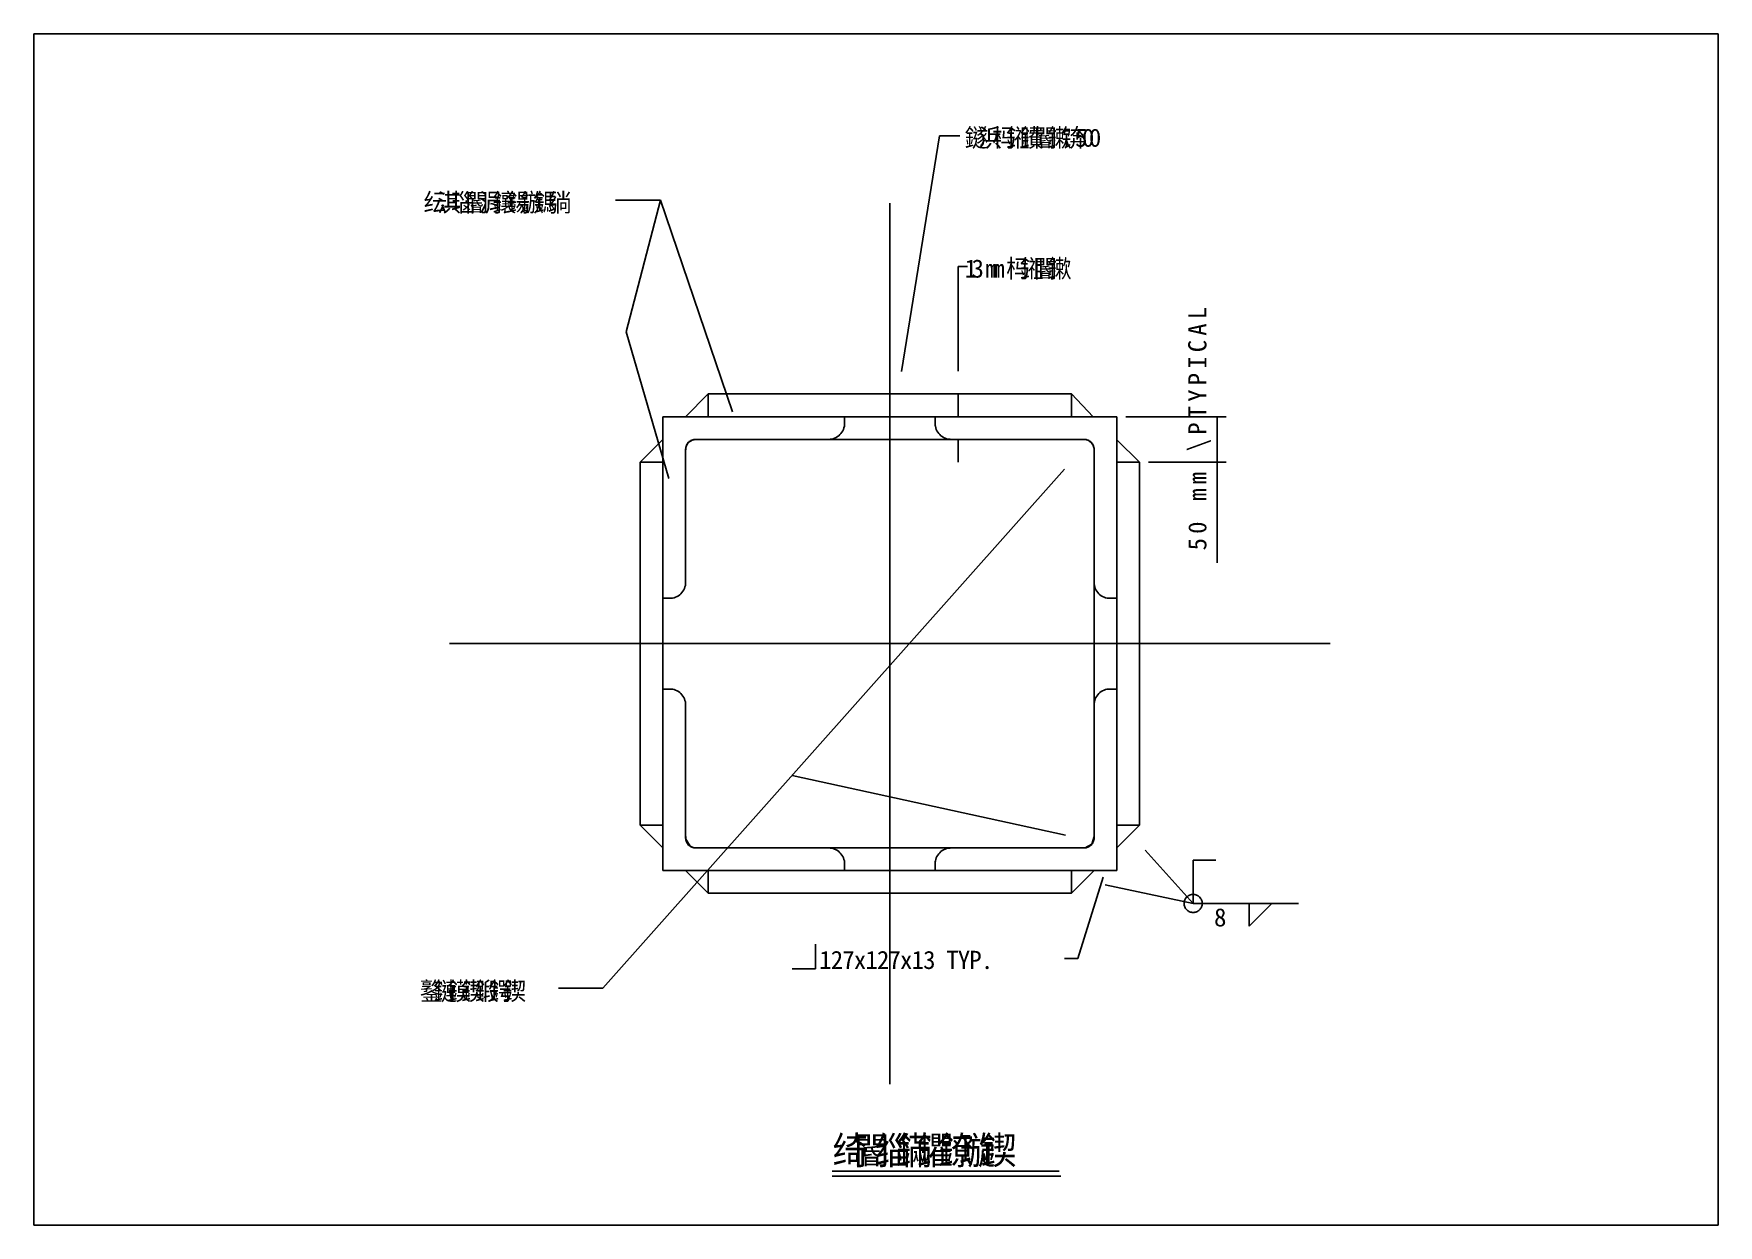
# Model space of a CAD drawing. Header units: metres. Extents: x 0 to 420, y 0 to 297.
import ezdxf

# ---------------------------------------------------------------- set-up
doc = ezdxf.new("R2010")
doc.units = ezdxf.units.M

msp = doc.modelspace()

# ---------------------------------------------------------------- linework, layer by layer
for p, q in [((420.01, 296.98), (0, 296.98)), ((0, 296.98), (0, 0)), ((420.01, 0), (420.01, 296.98)), ((216.4, 212.77), (225.84, 271.49)), ((225.84, 271.49), (230.89, 271.49)), ((156.3, 255.48), (145.08, 255.48)), ((147.73, 222.67), (156.3, 255.48)), ((174.25, 202.76), (156.3, 255.48)), ((213.46, 254.75), (213.46, 35.17)), ((230.53, 238.92), (232.82, 238.92)), ((230.53, 212.84), (230.53, 238.92)), ((158.38, 186.12), (147.73, 222.67)), ((162.55, 201.53), (168.2, 207.19)), ((258.71, 207.19), (168.2, 207.19)), ((168.2, 207.19), (168.2, 201.53)), ((233.9, 207.19), (228.26, 207.19)), ((230.53, 201.53), (230.53, 207.19)), ((258.71, 201.53), (258.71, 207.19)), ((258.71, 207.19), (264.12, 201.53)), ((156.89, 201.53), (202.14, 201.53)), ((156.89, 156.28), (156.89, 201.53)), ((168.2, 201.53), (258.71, 201.53)), ((202.14, 201.53), (202.14, 199.32)), ((202.14, 199.32), (202.14, 201.53)), ((270.03, 201.53), (224.77, 201.53)), ((224.77, 201.53), (224.77, 199.32)), ((224.77, 199.32), (224.77, 201.53)), ((231.31, 201.53), (228.26, 201.53)), ((270.03, 156.28), (270.03, 201.53)), ((272.29, 201.53), (297.29, 201.53)), ((295.03, 201.53), (295.03, 165.07)), ((151.23, 190.22), (156.89, 195.87)), ((162.55, 192.73), (162.57, 193.68)), ((162.55, 193.38), (162.55, 160.18)), ((162.57, 193.68), (162.67, 194.16)), ((162.67, 194.16), (163.21, 195.08)), ((163.21, 195.08), (164.18, 195.66)), ((164.18, 195.66), (165.25, 195.87)), ((198.24, 195.87), (165.04, 195.87)), ((165.25, 195.87), (166.49, 195.87)), ((166.49, 195.87), (188.82, 195.87)), ((188.82, 195.87), (260.81, 195.87)), ((228.68, 195.87), (261.88, 195.87)), ((230.53, 195.87), (230.53, 190.22)), ((260.81, 195.87), (261.89, 195.87)), ((261.89, 195.87), (262.89, 195.66)), ((262.89, 195.66), (263.75, 195.03)), ((263.75, 195.03), (264.2, 194.27)), ((264.2, 194.27), (264.37, 193.49)), ((264.37, 193.49), (264.37, 114.92)), ((264.37, 193.38), (264.37, 160.18)), ((275.68, 190.22), (270.03, 195.74)), ((156.89, 190.22), (151.23, 190.22)), ((151.23, 190.22), (151.23, 99.71)), ((156.89, 99.71), (156.89, 190.22)), ((162.55, 171.16), (162.55, 192.73)), ((270.03, 99.71), (270.03, 190.22)), ((270.03, 190.22), (275.68, 190.22)), ((275.68, 190.22), (275.68, 99.71)), ((277.94, 190.22), (297.29, 190.22)), ((257, 188.45), (141.89, 59.08)), ((159.1, 156.28), (156.89, 156.28)), ((267.82, 156.28), (270.03, 156.28)), ((103.67, 144.96), (323.25, 144.96)), ((156.89, 133.65), (156.89, 88.4)), ((159.1, 133.65), (156.89, 133.65)), ((267.82, 133.65), (270.03, 133.65)), ((270.03, 133.65), (270.03, 88.4)), ((162.55, 96.54), (162.55, 129.74)), ((264.37, 96.54), (264.37, 129.74)), ((264.37, 114.92), (264.37, 103.98)), ((257.27, 97.27), (189.09, 112.12)), ((264.37, 103.98), (264.37, 98.13)), ((151.23, 99.71), (156.89, 99.71)), ((151.23, 99.71), (156.89, 94.05)), ((162.56, 96.29), (162.55, 97.67)), ((264.37, 96.9), (263.8, 94.96)), ((275.68, 99.71), (270.03, 99.71)), ((270.03, 94.05), (275.68, 99.71)), ((162.79, 95.97), (162.56, 96.29)), ((163.68, 94.45), (162.79, 95.97)), ((164.57, 94.1), (163.68, 94.45)), ((173.42, 94.05), (164.57, 94.1)), ((198.24, 94.05), (165.04, 94.05)), ((260.66, 94.05), (173.42, 94.05)), ((228.68, 94.05), (261.88, 94.05)), ((262.13, 94.07), (260.66, 94.05)), ((263.8, 94.96), (262.13, 94.07)), ((277.08, 93.52), (289.07, 80.22)), ((156.89, 88.4), (202.14, 88.4)), ((162.55, 88.4), (168.2, 82.74)), ((168.2, 88.4), (258.71, 88.4)), ((168.2, 82.74), (168.2, 88.4)), ((202.14, 88.4), (202.14, 90.6)), ((202.14, 90.6), (202.14, 88.4)), ((224.77, 90.6), (224.77, 88.4)), ((224.77, 88.4), (224.77, 90.6)), ((270.03, 88.4), (224.77, 88.4)), ((258.71, 88.4), (258.71, 82.74)), ((258.71, 82.74), (264.37, 88.4)), ((294.73, 91.01), (289.07, 91.01)), ((289.07, 91.01), (289.07, 80.22)), ((266.68, 86.78), (260.34, 66.47)), ((267.14, 84.82), (289.07, 80.22)), ((258.71, 82.74), (168.2, 82.74)), ((289.07, 80.22), (292.18, 80.22)), ((289.07, 80.22), (315.36, 80.22)), ((303.03, 80.22), (303.03, 74.57)), ((303.03, 74.57), (308.69, 80.22)), ((194.92, 70.04), (194.92, 63.89)), ((194.92, 63.89), (189.07, 63.89)), ((260.34, 66.47), (257.03, 66.48)), ((141.89, 59.08), (130.81, 59.08)), ((199.07, 13.45), (255.7, 13.45)), ((199.07, 12.23), (256.12, 12.23)), ((0, 0), (420.01, 0))]:
    msp.add_line(p, q)
for points in [[(198.24, 195.87), (198.54, 195.89), (198.93, 195.95), (199.32, 196.05), (199.69, 196.18), (200.05, 196.35), (200.39, 196.55), (200.71, 196.79), (201, 197.06), (201.27, 197.35), (201.51, 197.67), (201.71, 198.01), (201.88, 198.37), (202.01, 198.74), (202.11, 199.13), (202.14, 199.32)], [(224.77, 199.32), (224.81, 199.13), (224.9, 198.74), (225.04, 198.37), (225.21, 198.01), (225.41, 197.67), (225.65, 197.35), (225.91, 197.06), (226.21, 196.79), (226.53, 196.55), (226.87, 196.35), (227.23, 196.18), (227.6, 196.05), (227.98, 195.95), (228.38, 195.89), (228.68, 195.87)], [(165.04, 195.87), (164.79, 195.86), (164.55, 195.83), (164.31, 195.77), (164.08, 195.68), (163.86, 195.58), (163.65, 195.45), (163.46, 195.31), (163.28, 195.14), (163.11, 194.96), (162.97, 194.77), (162.84, 194.56), (162.74, 194.34), (162.65, 194.11), (162.6, 193.87), (162.56, 193.63), (162.55, 193.38), (162.55, 193.38)], [(264.37, 193.38), (264.36, 193.63), (264.32, 193.87), (264.26, 194.11), (264.18, 194.34), (264.07, 194.56), (263.95, 194.77), (263.8, 194.96), (263.64, 195.14), (263.46, 195.31), (263.26, 195.45), (263.05, 195.58), (262.83, 195.68), (262.6, 195.77), (262.37, 195.83), (262.12, 195.86), (261.88, 195.87), (261.88, 195.87)], [(159.1, 156.28), (159.29, 156.31), (159.68, 156.41), (160.05, 156.54), (160.41, 156.71), (160.75, 156.91), (161.07, 157.15), (161.36, 157.42), (161.63, 157.71), (161.87, 158.03), (162.07, 158.37), (162.24, 158.73), (162.37, 159.1), (162.47, 159.49), (162.53, 159.88), (162.55, 160.18)], [(264.37, 160.18), (264.39, 159.88), (264.45, 159.49), (264.54, 159.1), (264.68, 158.73), (264.85, 158.37), (265.05, 158.03), (265.29, 157.71), (265.55, 157.42), (265.85, 157.15), (266.17, 156.91), (266.51, 156.71), (266.86, 156.54), (267.24, 156.41), (267.62, 156.31), (267.82, 156.28)], [(162.55, 129.74), (162.53, 130.04), (162.47, 130.44), (162.37, 130.82), (162.24, 131.2), (162.07, 131.55), (161.87, 131.9), (161.63, 132.21), (161.36, 132.51), (161.07, 132.77), (160.75, 133.01), (160.41, 133.22), (160.05, 133.39), (159.68, 133.52), (159.29, 133.62), (159.1, 133.65)], [(267.82, 133.65), (267.62, 133.62), (267.24, 133.52), (266.86, 133.39), (266.51, 133.22), (266.17, 133.01), (265.85, 132.77), (265.55, 132.51), (265.29, 132.21), (265.05, 131.9), (264.85, 131.55), (264.68, 131.2), (264.54, 130.82), (264.45, 130.44), (264.39, 130.04), (264.37, 129.74)], [(162.55, 96.54), (162.56, 96.3), (162.6, 96.06), (162.65, 95.82), (162.74, 95.59), (162.84, 95.37), (162.97, 95.16), (163.11, 94.96), (163.28, 94.78), (163.46, 94.62), (163.65, 94.47), (163.86, 94.35), (164.08, 94.24), (164.31, 94.16), (164.55, 94.1), (164.79, 94.06), (165.04, 94.05)], [(202.14, 90.6), (202.11, 90.8), (202.01, 91.18), (201.88, 91.56), (201.71, 91.91), (201.51, 92.26), (201.27, 92.57), (201, 92.87), (200.71, 93.14), (200.39, 93.37), (200.05, 93.58), (199.69, 93.75), (199.32, 93.88), (198.93, 93.98), (198.54, 94.03), (198.24, 94.05)], [(228.68, 94.05), (228.38, 94.03), (227.98, 93.98), (227.6, 93.88), (227.23, 93.75), (226.87, 93.58), (226.53, 93.37), (226.21, 93.14), (225.91, 92.87), (225.65, 92.57), (225.41, 92.26), (225.21, 91.91), (225.04, 91.56), (224.9, 91.18), (224.81, 90.8), (224.77, 90.6)], [(261.88, 94.05), (262.12, 94.06), (262.37, 94.1), (262.6, 94.16), (262.83, 94.24), (263.05, 94.35), (263.26, 94.47), (263.46, 94.62), (263.64, 94.78), (263.8, 94.96), (263.95, 95.16), (264.07, 95.37), (264.18, 95.59), (264.26, 95.82), (264.32, 96.06), (264.36, 96.3), (264.37, 96.54)], [(291.33, 80.22), (291.32, 80.44), (291.29, 80.66), (291.24, 80.88), (291.16, 81.09), (291.07, 81.29), (290.95, 81.48), (290.82, 81.66), (290.67, 81.82), (290.51, 81.97), (290.33, 82.1), (290.14, 82.22), (289.94, 82.31), (289.73, 82.39), (289.51, 82.44), (289.29, 82.47), (289.07, 82.49), (288.85, 82.47), (288.63, 82.44), (288.41, 82.39), (288.2, 82.31), (288, 82.22), (287.81, 82.1), (287.63, 81.97), (287.47, 81.82), (287.32, 81.66), (287.19, 81.48), (287.07, 81.29), (286.98, 81.09), (286.9, 80.88), (286.85, 80.66), (286.82, 80.44), (286.81, 80.22), (286.82, 80), (286.85, 79.78), (286.9, 79.57), (286.98, 79.36), (287.07, 79.16), (287.19, 78.97), (287.32, 78.79), (287.47, 78.62), (287.63, 78.47), (287.81, 78.34), (288, 78.23), (288.2, 78.13), (288.41, 78.06), (288.63, 78), (288.85, 77.97), (289.07, 77.96), (289.29, 77.97), (289.51, 78), (289.73, 78.06), (289.94, 78.13), (290.14, 78.23), (290.33, 78.34), (290.51, 78.47), (290.67, 78.62), (290.82, 78.79), (290.95, 78.97), (291.07, 79.16), (291.16, 79.36), (291.24, 79.57), (291.29, 79.78), (291.32, 80), (291.33, 80.22)]]:
    msp.add_lwpolyline(points)

# ---------------------------------------------------------------- texts
for s, height, p in [('鐩', 4.53, (232.11, 268.79)), ('浜', 4.53, (235.55, 268.79)), ('杩', 4.53, (238.99, 268.79)), ('鎺', 4.53, (242.44, 268.79)), ('鐨', 4.53, (245.88, 268.79)), ('閽', 4.53, (249.32, 268.79)), ('鏉', 4.53, (252.77, 268.79)), ('锛', 4.53, (256.21, 268.79)), ('5', 4.53, (259.65, 268.79)), ('0', 4.53, (261.37, 268.79)), ('0', 4.53, (263.1, 268.79)), ('纭', 4.53, (97.19, 252.65)), ('淇', 4.53, (100.64, 252.65)), ('瑙', 4.53, (104.08, 252.65)), ('閽', 4.53, (107.52, 252.65)), ('涓', 4.53, (110.96, 252.65)), ('鑲', 4.53, (114.41, 252.65)), ('鍚', 4.53, (117.85, 252.65)), ('鏃', 4.53, (121.29, 252.65)), ('鎷', 4.53, (124.74, 252.65)), ('绱', 4.53, (128.18, 252.65)), ('1', 4.53, (232.11, 236.19)), ('3', 4.53, (233.83, 236.19)), ('m', 4.53, (237.27, 236.19)), ('m', 4.53, (238.99, 236.19)), ('杩', 4.53, (242.44, 236.19)), ('鎺', 4.53, (245.88, 236.19)), ('閽', 4.53, (249.32, 236.19)), ('鏉', 4.53, (252.77, 236.19)), ('8', 4.53, (294.29, 74.49)), ('1', 4.53, (195.85, 63.88)), ('2', 4.53, (198.73, 63.88)), ('7', 4.53, (201.61, 63.88)), ('x', 4.53, (204.49, 63.88)), ('1', 4.53, (207.37, 63.88)), ('2', 4.53, (210.25, 63.88)), ('7', 4.53, (213.12, 63.88)), ('x', 4.53, (216, 63.88)), ('1', 4.53, (218.88, 63.88)), ('3', 4.53, (221.76, 63.88)), ('T', 4.53, (227.52, 63.88)), ('Y', 4.53, (230.4, 63.88)), ('P', 4.53, (233.28, 63.88)), ('.', 4.53, (236.16, 63.88)), ('鐜', 4.53, (96.24, 56.1)), ('鏈', 4.53, (99.68, 56.1)), ('鏌', 4.53, (103.12, 56.1)), ('鍥', 4.53, (106.57, 56.1)), ('鍛', 4.53, (110.01, 56.1)), ('鍔', 4.53, (113.45, 56.1)), ('鍥', 4.53, (116.9, 56.1)), ('绮', 6.93, (199.14, 15.21)), ('閽', 6.93, (204.42, 15.21)), ('缁', 6.93, (209.69, 15.21)), ('鏋', 6.93, (214.96, 15.21)), ('鑺', 6.93, (220.23, 15.21)), ('鐐', 6.93, (225.51, 15.21)), ('璇', 6.93, (230.78, 15.21)), ('鍥', 6.93, (236.05, 15.21))]:
    msp.add_text(s, height=height).set_placement(p)
for s, p in [('L', (292.39, 225.81)), ('A', (292.39, 221.7)), ('C', (292.39, 217.58)), ('I', (292.39, 213.47)), ('P', (292.39, 209.35)), ('Y', (292.39, 205.24)), ('T', (292.39, 201.13)), ('P', (292.39, 197.01)), ('\\', (292.39, 192.9)), ('m', (292.39, 184.67)), ('m', (292.39, 180.56)), ('0', (292.39, 172.33)), ('5', (292.39, 168.21))]:
    msp.add_text(s, height=4.53, rotation=90).set_placement(p)

doc.saveas('drawing.dxf')
